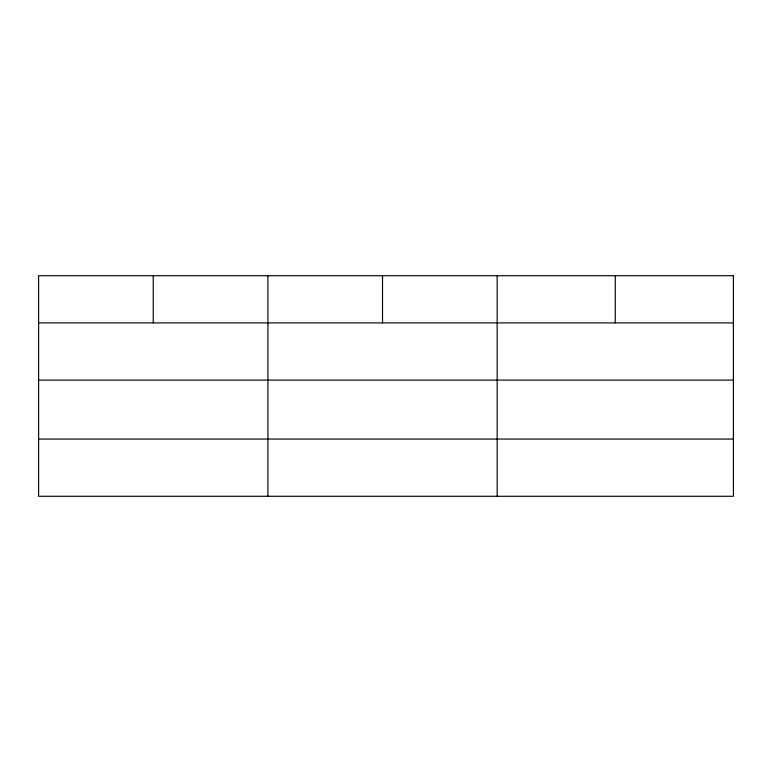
<?xml version="1.0" encoding="UTF-8"?>
<svg xmlns="http://www.w3.org/2000/svg" width="772" height="772" viewBox="0 0 772 772"><rect width="100%" height="100%" fill="white"/><g stroke="black" fill="none" stroke-linecap="round" stroke-linejoin="round"><path stroke-width="1.16" d="M38.6 322.889L733.4 322.889M38.6 380.113L733.4 380.113M38.6 439.065L733.4 439.065M615.284 275.72L615.284 322.889M497.168 275.72L497.168 496.28M382.526 275.72L382.526 322.889M267.884 275.72L267.884 496.28M153.242 275.72L153.242 322.889M733.4 275.72L38.6 275.72L38.6 496.28L733.4 496.28L733.4 275.72"/></g></svg>
